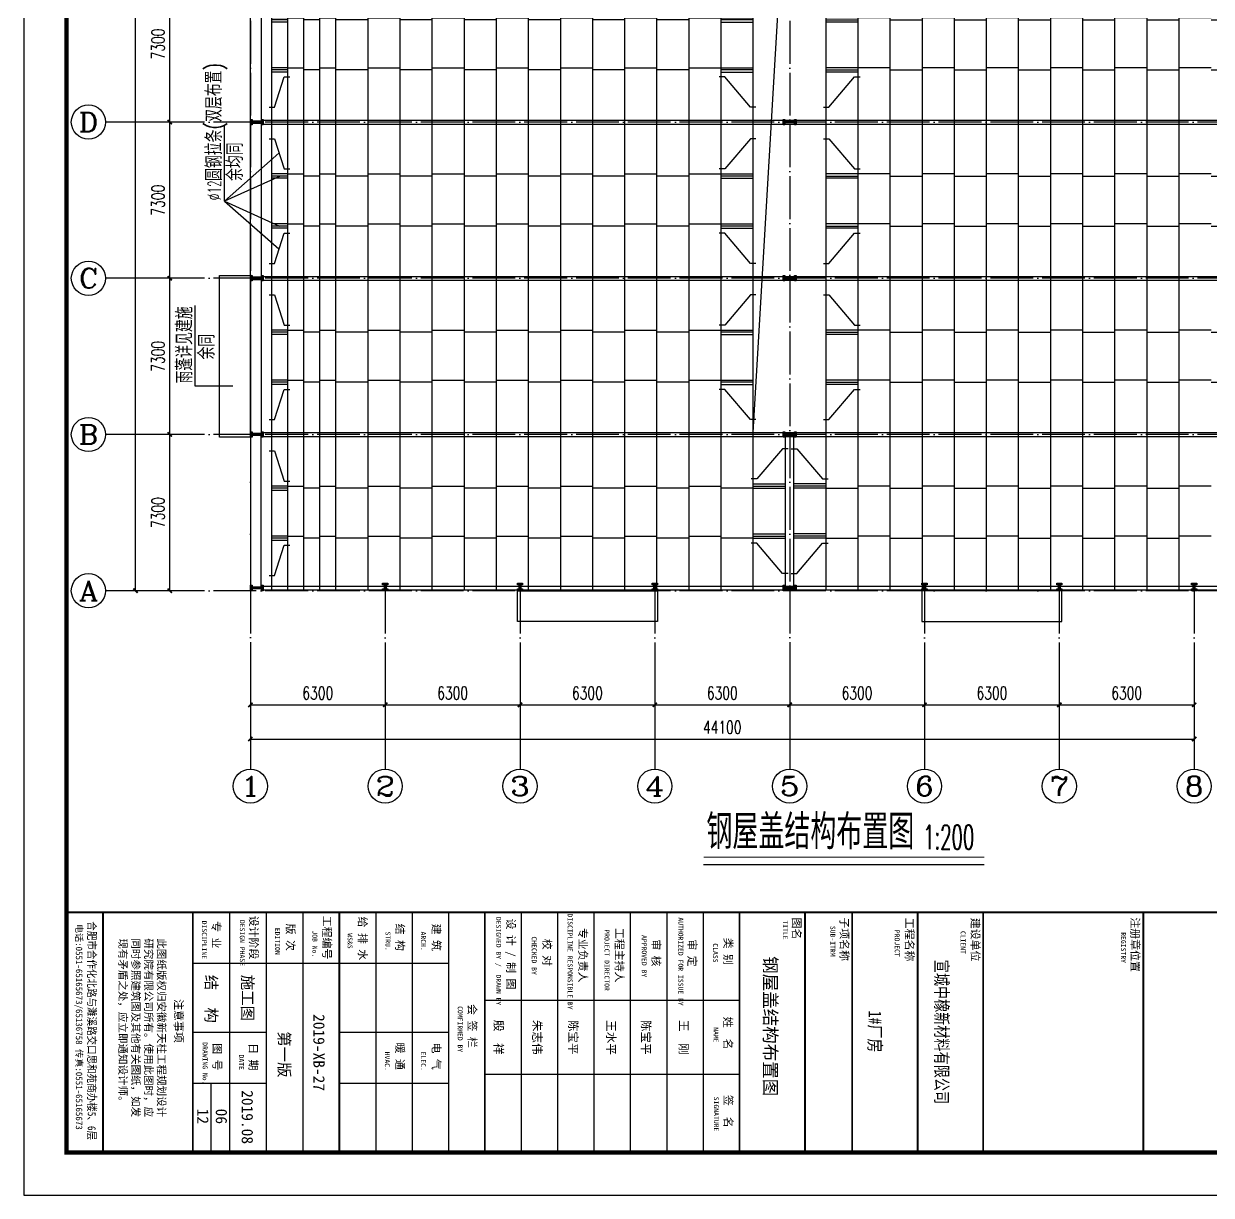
# Model space of a CAD drawing. Extents: x 37237700 to 37865026, y 138877 to 347670.
# Drawn here: x 37506960 to 37562451, y 228870 to 283622 of the extents above; entities that cross this region are included whole.
import ezdxf
from ezdxf.enums import TextEntityAlignment as Align

# ---------------------------------------------------------------- set-up
doc = ezdxf.new("R2010")
doc.units = 0
doc.header["$LTSCALE"] = 1000
doc.header["$MEASUREMENT"] = 0
doc.linetypes.add('ACAD_ISO04W100', pattern=[30.5, 24, -3, 0.5, -3])
doc.linetypes.add('DOTE', pattern=[2.42, 2, -0.2, 0.02, -0.2])
doc.layers.get('0').update_dxf_attribs({"linetype": 'CONTINUOUS'})
doc.layers.get('DEFPOINTS').update_dxf_attribs({"linetype": 'CONTINUOUS'})
for name, color, linetype in [('46', 7, 'CONTINUOUS'), ('AXIS', 3, 'CONTINUOUS'), ('AXIS_TEXT', 7, 'CONTINUOUS'), ('DIM_TEXT', 3, 'CONTINUOUS'), ('DOTE', 1, 'ACAD_ISO04W100'), ('PUB_TAB', 7, 'CONTINUOUS'), ('PUB_TEXT', 7, 'CONTINUOUS'), ('PUB_TITLE', 4, 'CONTINUOUS'), ('拉条', 4, 'CONTINUOUS'), ('标注、文字', 3, 'CONTINUOUS'), ('沿沟', 3, 'CONTINUOUS'), ('钢梁', 2, 'CONTINUOUS')]:
    doc.layers.add(name, color=color, linetype=linetype)
doc.styles.add('-黑体', font='simhei.ttf')
doc.styles.add('_HZTXT', font='txt.shx', dxfattribs={"width": 0.8, "bigfont": 'hztxt.shx'})
doc.styles.add('_SIMPLEX', font='SIMPLEX', dxfattribs={"width": 0.8})
doc.styles.add('_TCH_AXIS', font='COMPLEX', dxfattribs={"bigfont": 'GBCBIG'})
doc.styles.add('_TCH_DIM_T3', font='SIMPLEX', dxfattribs={"width": 0.705882, "bigfont": 'GBCBIG'})
doc.styles.add('_TXT', font='SIMPLEX.shx', dxfattribs={"width": 0.6})
doc.styles.add('STYLE-黑体', font='simhei.ttf')
doc.styles.add('TQ', font='')
doc.styles.get('TQ').set_extended_font_data('SimSun')
doc.dimstyles.new('_TCH_ARCH&&200', dxfattribs={"dimtxt": 595, "dimasz": 200, "dimexe": 500, "dimexo": 600, "dimgap": 252.5, "dimtad": 1, "dimdec": 0, "dimzin": 0, "dimdsep": 46, "dimtxsty": '_TCH_DIM_T3', "dimblk": 'ARCHTICK', "dimcen": 0.09, "dimclrt": 7, "dimazin": 2, "dimtfac": 1, "dimtdec": 0, "dimtix": 1, "dimtmove": 2, "dimatfit": 3, "dimfxl": 1, "dimtolj": 1, "dimtzin": 0, "dimarcsym": 0})

# ---------------------------------------------------------------- blocks, each defined once
blk = doc.blocks.new('ly')
at = {"layer": 'PUB_TEXT', "insert": (-5884, 1715), "char_height": 212, "width": 5144.75, "attachment_point": 1, "style": 'TQ'}
blk.add_mtext('\\pt576;此图纸版权归安徽新天柱工程规划设计研究院有限公司所有。使用此图时，应同时参照建筑图及其他有关图纸，如发现有矛盾之处，应立即通知设计师。', dxfattribs=at)
blk = doc.blocks.new('tk0')
at = {"layer": 'PUB_TEXT'}
for p, q in [((32861287, -1281267), (32861287, -1280292)), ((32861292, -1281268), (32859731, -1281268))]:
    blk.add_line(p, q, dxfattribs=at)
at = {"layer": 'PUB_TITLE'}
for p, q in [((32854181, -1261723), (32854181, -1249823)), ((32857632, -1261723), (32857632, -1249823)), ((32850067, -1251523), (32861287, -1251523)), ((32850067, -1253223), (32861287, -1253223)), ((32850067, -1254923), (32861287, -1254923)), ((32850067, -1256623), (32861287, -1256623)), ((32850067, -1258323), (32861287, -1258323)), ((32850067, -1260023), (32861287, -1260023)), ((32850067, -1261723), (32861287, -1261723)), ((32850067, -1263423), (32861287, -1263423)), ((32852446, -1268523), (32852446, -1263423)), ((32855676, -1268523), (32855676, -1263423)), ((32858056, -1268523), (32858056, -1263423)), ((32850067, -1265123), (32861287, -1265123)), ((32850067, -1266823), (32861287, -1266823)), ((32852447, -1275368), (32852447, -1268523)), ((32850067, -1270223), (32861287, -1270223)), ((32850067, -1271946), (32861287, -1271946)), ((32855676, -1275368), (32855676, -1271946)), ((32858056, -1275368), (32858056, -1271946)), ((32850067, -1273646), (32861321, -1273646)), ((32861287, -1274507), (32858056, -1274507))]:
    blk.add_line(p, q, dxfattribs=at)
at = {"layer": 'PUB_TITLE', "lineweight": 40}
for p, q in [((32850067, -1268523), (32861287, -1268523)), ((32850067, -1279567), (32861287, -1279567))]:
    blk.add_line(p, q, dxfattribs=at)
at = {"layer": 'PUB_TITLE', "lineweight": 40, "const_width": 85}
for points in [[(32850067, -1201267), (32850067, -1281267)], [(32850067, -1230953), (32861287, -1230953)], [(32850067, -1238433), (32861287, -1238433)], [(32850067, -1241493), (32861287, -1241493)], [(32850067, -1244553), (32861287, -1244553)], [(32850067, -1246763), (32861287, -1246763)], [(32850067, -1249823), (32861287, -1249823)], [(32850067, -1261723), (32861287, -1261723)], [(32850067, -1275368), (32861232, -1275368)]]:
    blk.add_lwpolyline(points, dxfattribs=at)
at = {"layer": 'PUB_TITLE', "const_width": 85}
blk.add_lwpolyline([(32850067, -1268523), (32861287, -1268523)], dxfattribs=at)
at = {"layer": 'PUB_TEXT', "xscale": 1.700000002980232, "yscale": 1.700000002980232, "zscale": 1.700000002980232}
blk.add_blockref('ly', (32861287, -1279567), dxfattribs=at)
at = {"layer": '46', "linetype": 'Continuous', "style": '-黑体'}
for s, height, p in [('2019-XB-27 ', 528.65, (32854824, -1269734)), ('第一版', 528.7, (32855625, -1271359)), ('施工图', 528.7, (32852988, -1273068)), ('2019.08', 528.7, (32858381, -1273080)), ('结', 529, (32852988, -1274773)), ('构', 529, (32854517, -1274773))]:
    blk.add_text(s, height=height, dxfattribs=at).set_placement(p)
at = {"layer": 'PUB_TEXT', "style": 'TQ'}
for s, height, p in [('王  刚', 396, (32855098, -1252630)), ('陈宝平', 396, (32855098, -1254390)), ('王水平', 396, (32855110, -1256019)), ('陈宝平', 396, (32855098, -1257790)), ('朱志伟', 396, (32855098, -1259475)), ('殷  祥', 396, (32855098, -1261275)), (' 工程编号', 374, (32849973, -1269288)), ('      JOB No.', 229.5, (32849836, -1269778)), ('  版 次', 374, (32850089, -1270993)), ('     EDITION', 229.5, (32849896, -1271521)), (' 设计阶段', 374, (32849973, -1272709)), ('日 期', 374, (32856186, -1272730)), ('     DESIGN PHASE', 229.5, (32849526, -1273170)), ('         DATE', 229.5, (32855101, -1273208)), ('  专 业', 374, (32849973, -1274462)), ('图 号', 374, (32856186, -1274413)), ('     DISCIPLINE', 229.5, (32849562, -1274943)), ('     DRAWING No.', 229.5, (32855241, -1274909)), ('注意事项', 374, (32854126, -1276215)), ('电话:0551-65165673/65136758 传真:0551-65165673', 306, (32850607, -1280833))]:
    blk.add_text(s, height=height, dxfattribs=at).set_placement(p)
at = {"layer": 'PUB_TEXT', "style": 'TQ', "width": 0.85}
blk.add_text('合肥市合作化北路与濉溪路交口思和苑商办楼5、6层 ', height=374, dxfattribs=at).set_placement((32850490, -1280276))
at = {"layer": 'PUB_TEXT', "attachment_point": 1, "style": 'TQ'}
for s, insert, char_height, width in [('注册章位置', (32850304, -1231147), 374, 3060), ('REGISTRY', (32851001, -1231763), 229.5, 4799.1), ('建设单位', (32850326, -1238613), 374, 2223.6), ('CLIENT', (32850938, -1239259), 229.5, 4799.1), ('工程名称', (32850323, -1241690), 374, 2223.6), ('PROJECT', (32850887, -1242340), 229.5, 4799.1), ('子项名称', (32850306, -1244736), 374, 2223.6), ('SUB-ITRM', (32850702, -1245348), 229.5, 4799.1), ('图名', (32850313, -1246965), 374, 2223.6), ('TITLE', (32850446, -1247564), 229.5, 4799.1), ('类 别', (32851257, -1250163), 374, 2223.6), ('姓  名', (32854946, -1250177), 374, 2324.97), ('签  名', (32858602, -1250163), 374, 2948.14), ('CLASS', (32851517, -1250828), 229.5, 4799.1), ('NAME', (32855436, -1250803), 229.5, 4799.1), ('SIGNATURE', (32858688, -1250788), 229.5, 4799.1), ('审 定', (32851331, -1251848), 374, 1610.68), ('AUTHORIZED FOR ISSUE BY', (32850303, -1252450), 229.5, 4799.1), ('审 核', (32851328, -1253533), 374, 2855.71), ('APPROVED BY', (32851129, -1254157), 229.5, 4799.1), ('工程主持人', (32850799, -1255246), 374, 3479.12), ('PROJECT DIRECTOR', (32850866, -1255899), 229.5, 4799.1), ('专业负责人', (32850797, -1256953), 374, 3323.07), ('DISCIPLINE RESPONSIBLE BY', (32850125, -1257623), 229.5, 4799.1), ('校 对', (32851305, -1258626), 374, 4012.28), ('CHECKED BY', (32851196, -1259301), 229.5, 4799.1), ('设 计 / 制 图', (32850359, -1260315), 374, 5153.93), ('DESIGNED BY /  DRAWN BY', (32850281, -1260962), 229.5, 4799.1), ('会 签 栏', (32854360, -1262126), 374, 4447.2), ('COMFIRMED BY', (32854453, -1262757), 229.5, 4799.1), ('建 筑', (32850598, -1263802), 374, 4012), ('电 气', (32856153, -1263802), 374, 4012), ('   ARCH.', (32850429, -1264477), 229.5, 4799.1), ('   ELEC.', (32856044, -1264477), 229.5, 4799.1), ('结 构', (32850598, -1265502), 374, 4012), ('暖 通', (32856153, -1265502), 374, 4012), ('   STRU.', (32850429, -1266133), 229.5, 4799.1), ('   HVAC.', (32856044, -1266163), 229.5, 4799.1), ('给 排 水', (32850268, -1267245), 374, 4447.2), ('   WS&S', (32850510, -1267906), 229.5, 4882.4)]:
    blk.add_mtext(s, dxfattribs=dict(at, insert=insert, char_height=char_height, width=width))
blk = doc.blocks.new('*U115')
at = {"layer": '沿沟'}
for points in [[(-24700, 3596), (-24700, -3596), (-25200, -3596), (-25200, 3596)], [(24700, 3596), (24700, -3596), (25200, -3596), (25200, 3596)]]:
    blk.add_lwpolyline(points, close=True, dxfattribs=at)
blk = doc.blocks.new('*U116')
at = {"color": 0, "linetype": 'ByBlock', "lineweight": -2}
for p in [(0, 14600), (0, 7300), (0, 0)]:
    blk.add_blockref('*U115', p, dxfattribs=at)
blk = doc.blocks.new('*U117')
for p, q in [((-23450, 1269), (-24200, 1269)), ((-23450, 1168), (-24200, 1168)), ((-23450, 1268), (-22700, 1268)), ((-21950, 1168), (-22700, 1168)), ((-21950, 1268), (-21200, 1268)), ((-19700, 1168), (-21200, 1168)), ((-19700, 1268), (-18200, 1268)), ((-16700, 1168), (-18200, 1168)), ((-16700, 1268), (-15200, 1268)), ((-13700, 1168), (-15200, 1168)), ((-13700, 1268), (-12200, 1268)), ((-10700, 1168), (-12200, 1168)), ((-10700, 1268), (-9200, 1268)), ((-7700, 1168), (-9200, 1168)), ((-7700, 1268), (-6200, 1268)), ((-4700, 1168), (-6200, 1168)), ((-4700, 1268), (-3200, 1268)), ((-3200, 1269), (-1700, 1269)), ((-1700, 1168), (-3200, 1168)), ((3200, 1269), (1700, 1269)), ((1700, 1168), (3200, 1168)), ((4700, 1268), (3200, 1268)), ((4700, 1168), (6200, 1168)), ((7700, 1268), (6200, 1268)), ((7700, 1168), (9200, 1168)), ((10700, 1268), (9200, 1268)), ((10700, 1168), (12200, 1168)), ((13700, 1268), (12200, 1268)), ((13700, 1168), (15200, 1168)), ((16700, 1268), (15200, 1268)), ((16700, 1168), (18200, 1168)), ((19700, 1268), (18200, 1268)), ((19700, 1168), (21200, 1168)), ((21950, 1268), (21200, 1268)), ((21950, 1168), (22700, 1168)), ((23450, 1268), (22700, 1268)), ((23450, 1269), (24200, 1269)), ((23450, 1168), (24200, 1168)), ((-23450, 1062), (-24200, 1062)), ((-3200, 1062), (-1700, 1062)), ((3200, 1062), (1700, 1062)), ((23450, 1062), (24200, 1062)), ((-23450, -1067), (-24200, -1067)), ((-23450, -1068), (-22700, -1068)), ((-21950, -1068), (-21200, -1068)), ((-19700, -1068), (-18200, -1068)), ((-16700, -1068), (-15200, -1068)), ((-13700, -1068), (-12200, -1068)), ((-10700, -1068), (-9200, -1068)), ((-7700, -1068), (-6200, -1068)), ((-4700, -1068), (-3200, -1068)), ((-3200, -1067), (-1700, -1067)), ((3200, -1067), (1700, -1067)), ((4700, -1068), (3200, -1068)), ((7700, -1068), (6200, -1068)), ((10700, -1068), (9200, -1068)), ((13700, -1068), (12200, -1068)), ((16700, -1068), (15200, -1068)), ((19700, -1068), (18200, -1068)), ((21950, -1068), (21200, -1068)), ((23450, -1068), (22700, -1068)), ((23450, -1067), (24200, -1067)), ((-23450, -1168), (-24200, -1168)), ((-23450, -1273), (-24200, -1273)), ((-21950, -1168), (-22700, -1168)), ((-19700, -1168), (-21200, -1168)), ((-16700, -1168), (-18200, -1168)), ((-13700, -1168), (-15200, -1168)), ((-10700, -1168), (-12200, -1168)), ((-7700, -1168), (-9200, -1168)), ((-4700, -1168), (-6200, -1168)), ((-1700, -1168), (-3200, -1168)), ((-3200, -1273), (-1700, -1273)), ((1700, -1168), (3200, -1168)), ((3200, -1273), (1700, -1273)), ((4700, -1168), (6200, -1168)), ((7700, -1168), (9200, -1168)), ((10700, -1168), (12200, -1168)), ((13700, -1168), (15200, -1168)), ((16700, -1168), (18200, -1168)), ((19700, -1168), (21200, -1168)), ((21950, -1168), (22700, -1168)), ((23450, -1168), (24200, -1168)), ((23450, -1273), (24200, -1273))]:
    blk.add_line(p, q)
at = {"layer": '拉条'}
for p, q in [((-24324, 2913), (-24067, 2913)), ((-24067, 2913), (-23620, 1500)), ((-1833, 2913), (-3030, 1500)), ((-1576, 2913), (-1833, 2913)), ((1576, 2913), (1833, 2913)), ((1833, 2913), (3030, 1500)), ((24067, 2913), (23620, 1500)), ((24324, 2913), (24067, 2913)), ((-23620, 1500), (-23355, 1500)), ((-3030, 1500), (-3295, 1500)), ((3030, 1500), (3295, 1500)), ((23620, 1500), (23355, 1500)), ((-24067, -2913), (-23620, -1500)), ((-23620, -1500), (-23355, -1500)), ((-3030, -1500), (-3295, -1500)), ((-1833, -2913), (-3030, -1500)), ((1833, -2913), (3030, -1500)), ((3030, -1500), (3295, -1500)), ((23620, -1500), (23355, -1500)), ((24067, -2913), (23620, -1500)), ((-24324, -2913), (-24067, -2913)), ((-1576, -2913), (-1833, -2913)), ((1576, -2913), (1833, -2913)), ((24324, -2913), (24067, -2913))]:
    blk.add_line(p, q, dxfattribs=at)
blk = doc.blocks.new('*U118')
at = {"color": 0, "linetype": 'ByBlock', "lineweight": -2}
for p in [(0, 14600), (0, 7300), (0, 0)]:
    blk.add_blockref('*U117', p, dxfattribs=at)
blk = doc.blocks.new('_ArchTick')
at = {"color": 0, "linetype": 'ByBlock', "const_width": 0.4}
blk.add_lwpolyline([(-0.5, -0.5), (0.5, 0.5)], dxfattribs=at)
blk = doc.blocks.new('*D2067')
at = {"layer": 'AXIS', "color": 0, "lineweight": -2}
for p, q in [((37514117, 264426), (37513283, 264426)), ((37513783, 257126), (37513783, 264426)), ((37514117, 257126), (37513283, 257126))]:
    blk.add_line(p, q, dxfattribs=at)
at = {"layer": 'DEFPOINTS', "color": 0}
for p in [(37513783, 264426), (37514717, 264426), (37514717, 257126)]:
    blk.add_point(p, dxfattribs=at)
at = {"layer": 'AXIS', "color": 0, "lineweight": -2, "xscale": 200, "yscale": 200, "zscale": 200}
for p, rotation in [((37513783, 264426), 90), ((37513783, 257126), 270)]:
    blk.add_blockref('_ArchTick', p, dxfattribs=dict(at, rotation=rotation))
at = {"layer": 'AXIS', "color": 7, "insert": (37513233, 260776), "char_height": 595, "attachment_point": 5, "rotation": 90, "style": '_TCH_DIM_T3'}
blk.add_mtext('\\A1;7300', dxfattribs=at)
blk = doc.blocks.new('*D2068')
at = {"layer": 'AXIS', "color": 0, "lineweight": -2}
for p, q in [((37514117, 271726), (37513283, 271726)), ((37513783, 264426), (37513783, 271726)), ((37514117, 264426), (37513283, 264426))]:
    blk.add_line(p, q, dxfattribs=at)
at = {"layer": 'DEFPOINTS', "color": 0}
for p in [(37513783, 271726), (37514717, 271726), (37514717, 264426)]:
    blk.add_point(p, dxfattribs=at)
at = {"layer": 'AXIS', "color": 0, "lineweight": -2, "xscale": 200, "yscale": 200, "zscale": 200}
for p, rotation in [((37513783, 271726), 90), ((37513783, 264426), 270)]:
    blk.add_blockref('_ArchTick', p, dxfattribs=dict(at, rotation=rotation))
at = {"layer": 'AXIS', "color": 7, "insert": (37513233, 268076), "char_height": 595, "attachment_point": 5, "rotation": 90, "style": '_TCH_DIM_T3'}
blk.add_mtext('\\A1;7300', dxfattribs=at)
blk = doc.blocks.new('*D2069')
at = {"layer": 'AXIS', "color": 0, "lineweight": -2}
for p, q in [((37514117, 279026), (37513283, 279026)), ((37513783, 271726), (37513783, 279026)), ((37514117, 271726), (37513283, 271726))]:
    blk.add_line(p, q, dxfattribs=at)
at = {"layer": 'DEFPOINTS', "color": 0}
for p in [(37513783, 279026), (37514717, 279026), (37514717, 271726)]:
    blk.add_point(p, dxfattribs=at)
at = {"layer": 'AXIS', "color": 0, "lineweight": -2, "xscale": 200, "yscale": 200, "zscale": 200}
for p, rotation in [((37513783, 279026), 90), ((37513783, 271726), 270)]:
    blk.add_blockref('_ArchTick', p, dxfattribs=dict(at, rotation=rotation))
at = {"layer": 'AXIS', "color": 7, "insert": (37513233, 275376), "char_height": 595, "attachment_point": 5, "rotation": 90, "style": '_TCH_DIM_T3'}
blk.add_mtext('\\A1;7300', dxfattribs=at)
blk = doc.blocks.new('*D2070')
at = {"layer": 'AXIS', "color": 0, "lineweight": -2}
for p, q in [((37514117, 286326), (37513283, 286326)), ((37513783, 279026), (37513783, 286326)), ((37514117, 279026), (37513283, 279026))]:
    blk.add_line(p, q, dxfattribs=at)
at = {"layer": 'DEFPOINTS', "color": 0}
for p in [(37513783, 286326), (37514717, 286326), (37514717, 279026)]:
    blk.add_point(p, dxfattribs=at)
at = {"layer": 'AXIS', "color": 0, "lineweight": -2, "xscale": 200, "yscale": 200, "zscale": 200}
for p, rotation in [((37513783, 286326), 90), ((37513783, 279026), 270)]:
    blk.add_blockref('_ArchTick', p, dxfattribs=dict(at, rotation=rotation))
at = {"layer": 'AXIS', "color": 7, "insert": (37513233, 282676), "char_height": 595, "attachment_point": 5, "rotation": 90, "style": '_TCH_DIM_T3'}
blk.add_mtext('\\A1;7300', dxfattribs=at)
blk = doc.blocks.new('*D2077')
at = {"layer": 'AXIS', "color": 0, "lineweight": -2}
for p, q in [((37514117, 330126), (37511683, 330126)), ((37512183, 257126), (37512183, 330126)), ((37514117, 257126), (37511683, 257126))]:
    blk.add_line(p, q, dxfattribs=at)
at = {"layer": 'DEFPOINTS', "color": 0}
for p in [(37512183, 330126), (37514717, 330126), (37514717, 257126)]:
    blk.add_point(p, dxfattribs=at)
at = {"layer": 'AXIS', "color": 0, "lineweight": -2, "xscale": 200, "yscale": 200, "zscale": 200}
for p, rotation in [((37512183, 330126), 90), ((37512183, 257126), 270)]:
    blk.add_blockref('_ArchTick', p, dxfattribs=dict(at, rotation=rotation))
at = {"layer": 'AXIS', "color": 7, "insert": (37511633, 293626), "char_height": 595, "attachment_point": 5, "rotation": 90, "style": '_TCH_DIM_T3'}
blk.add_mtext('\\A1;73000', dxfattribs=at)
blk = doc.blocks.new('*D2078')
at = {"layer": 'AXIS', "color": 0, "lineweight": -2}
for p, q in [((37517551, 253883), (37517551, 251291)), ((37523851, 253883), (37523851, 251291)), ((37517551, 251791), (37523851, 251791))]:
    blk.add_line(p, q, dxfattribs=at)
at = {"layer": 'DEFPOINTS', "color": 0}
for p in [(37517551, 254483), (37523851, 254483), (37523851, 251791)]:
    blk.add_point(p, dxfattribs=at)
at = {"layer": 'AXIS', "color": 0, "lineweight": -2, "xscale": 200, "yscale": 200, "zscale": 200, "rotation": 180}
blk.add_blockref('_ArchTick', (37517551, 251791), dxfattribs=at)
at = {"layer": 'AXIS', "color": 0, "lineweight": -2, "xscale": 200, "yscale": 200, "zscale": 200}
blk.add_blockref('_ArchTick', (37523851, 251791), dxfattribs=at)
at = {"layer": 'AXIS', "color": 7, "insert": (37520701, 252341), "char_height": 595, "attachment_point": 5, "style": '_TCH_DIM_T3'}
blk.add_mtext('\\A1;6300', dxfattribs=at)
blk = doc.blocks.new('*D2079')
at = {"layer": 'AXIS', "color": 0, "lineweight": -2}
for p, q in [((37523851, 253883), (37523851, 251291)), ((37530151, 253883), (37530151, 251291)), ((37523851, 251791), (37530151, 251791))]:
    blk.add_line(p, q, dxfattribs=at)
at = {"layer": 'DEFPOINTS', "color": 0}
for p in [(37523851, 254483), (37530151, 254483), (37530151, 251791)]:
    blk.add_point(p, dxfattribs=at)
at = {"layer": 'AXIS', "color": 0, "lineweight": -2, "xscale": 200, "yscale": 200, "zscale": 200, "rotation": 180}
blk.add_blockref('_ArchTick', (37523851, 251791), dxfattribs=at)
at = {"layer": 'AXIS', "color": 0, "lineweight": -2, "xscale": 200, "yscale": 200, "zscale": 200}
blk.add_blockref('_ArchTick', (37530151, 251791), dxfattribs=at)
at = {"layer": 'AXIS', "color": 7, "insert": (37527001, 252341), "char_height": 595, "attachment_point": 5, "style": '_TCH_DIM_T3'}
blk.add_mtext('\\A1;6300', dxfattribs=at)
blk = doc.blocks.new('*D2080')
at = {"layer": 'AXIS', "color": 0, "lineweight": -2}
for p, q in [((37530151, 253883), (37530151, 251291)), ((37536451, 253883), (37536451, 251291)), ((37530151, 251791), (37536451, 251791))]:
    blk.add_line(p, q, dxfattribs=at)
at = {"layer": 'DEFPOINTS', "color": 0}
for p in [(37530151, 254483), (37536451, 254483), (37536451, 251791)]:
    blk.add_point(p, dxfattribs=at)
at = {"layer": 'AXIS', "color": 0, "lineweight": -2, "xscale": 200, "yscale": 200, "zscale": 200, "rotation": 180}
blk.add_blockref('_ArchTick', (37530151, 251791), dxfattribs=at)
at = {"layer": 'AXIS', "color": 0, "lineweight": -2, "xscale": 200, "yscale": 200, "zscale": 200}
blk.add_blockref('_ArchTick', (37536451, 251791), dxfattribs=at)
at = {"layer": 'AXIS', "color": 7, "insert": (37533301, 252341), "char_height": 595, "attachment_point": 5, "style": '_TCH_DIM_T3'}
blk.add_mtext('\\A1;6300', dxfattribs=at)
blk = doc.blocks.new('*D2081')
at = {"layer": 'AXIS', "color": 0, "lineweight": -2}
for p, q in [((37536451, 253883), (37536451, 251291)), ((37542751, 253883), (37542751, 251291)), ((37536451, 251791), (37542751, 251791))]:
    blk.add_line(p, q, dxfattribs=at)
at = {"layer": 'DEFPOINTS', "color": 0}
for p in [(37536451, 254483), (37542751, 254483), (37542751, 251791)]:
    blk.add_point(p, dxfattribs=at)
at = {"layer": 'AXIS', "color": 0, "lineweight": -2, "xscale": 200, "yscale": 200, "zscale": 200, "rotation": 180}
blk.add_blockref('_ArchTick', (37536451, 251791), dxfattribs=at)
at = {"layer": 'AXIS', "color": 0, "lineweight": -2, "xscale": 200, "yscale": 200, "zscale": 200}
blk.add_blockref('_ArchTick', (37542751, 251791), dxfattribs=at)
at = {"layer": 'AXIS', "color": 7, "insert": (37539601, 252341), "char_height": 595, "attachment_point": 5, "style": '_TCH_DIM_T3'}
blk.add_mtext('\\A1;6300', dxfattribs=at)
blk = doc.blocks.new('*D2082')
at = {"layer": 'AXIS', "color": 0, "lineweight": -2}
for p, q in [((37542751, 253883), (37542751, 251291)), ((37549051, 253883), (37549051, 251291)), ((37542751, 251791), (37549051, 251791))]:
    blk.add_line(p, q, dxfattribs=at)
at = {"layer": 'DEFPOINTS', "color": 0}
for p in [(37542751, 254483), (37549051, 254483), (37549051, 251791)]:
    blk.add_point(p, dxfattribs=at)
at = {"layer": 'AXIS', "color": 0, "lineweight": -2, "xscale": 200, "yscale": 200, "zscale": 200, "rotation": 180}
blk.add_blockref('_ArchTick', (37542751, 251791), dxfattribs=at)
at = {"layer": 'AXIS', "color": 0, "lineweight": -2, "xscale": 200, "yscale": 200, "zscale": 200}
blk.add_blockref('_ArchTick', (37549051, 251791), dxfattribs=at)
at = {"layer": 'AXIS', "color": 7, "insert": (37545901, 252341), "char_height": 595, "attachment_point": 5, "style": '_TCH_DIM_T3'}
blk.add_mtext('\\A1;6300', dxfattribs=at)
blk = doc.blocks.new('*D2083')
at = {"layer": 'AXIS', "color": 0, "lineweight": -2}
for p, q in [((37549051, 253883), (37549051, 251291)), ((37555351, 253883), (37555351, 251291)), ((37549051, 251791), (37555351, 251791))]:
    blk.add_line(p, q, dxfattribs=at)
at = {"layer": 'DEFPOINTS', "color": 0}
for p in [(37549051, 254483), (37555351, 254483), (37555351, 251791)]:
    blk.add_point(p, dxfattribs=at)
at = {"layer": 'AXIS', "color": 0, "lineweight": -2, "xscale": 200, "yscale": 200, "zscale": 200, "rotation": 180}
blk.add_blockref('_ArchTick', (37549051, 251791), dxfattribs=at)
at = {"layer": 'AXIS', "color": 0, "lineweight": -2, "xscale": 200, "yscale": 200, "zscale": 200}
blk.add_blockref('_ArchTick', (37555351, 251791), dxfattribs=at)
at = {"layer": 'AXIS', "color": 7, "insert": (37552201, 252341), "char_height": 595, "attachment_point": 5, "style": '_TCH_DIM_T3'}
blk.add_mtext('\\A1;6300', dxfattribs=at)
blk = doc.blocks.new('*D2084')
at = {"layer": 'AXIS', "color": 0, "lineweight": -2}
for p, q in [((37555351, 253883), (37555351, 251291)), ((37561651, 253883), (37561651, 251291)), ((37555351, 251791), (37561651, 251791))]:
    blk.add_line(p, q, dxfattribs=at)
at = {"layer": 'DEFPOINTS', "color": 0}
for p in [(37555351, 254483), (37561651, 254483), (37561651, 251791)]:
    blk.add_point(p, dxfattribs=at)
at = {"layer": 'AXIS', "color": 0, "lineweight": -2, "xscale": 200, "yscale": 200, "zscale": 200, "rotation": 180}
blk.add_blockref('_ArchTick', (37555351, 251791), dxfattribs=at)
at = {"layer": 'AXIS', "color": 0, "lineweight": -2, "xscale": 200, "yscale": 200, "zscale": 200}
blk.add_blockref('_ArchTick', (37561651, 251791), dxfattribs=at)
at = {"layer": 'AXIS', "color": 7, "insert": (37558501, 252341), "char_height": 595, "attachment_point": 5, "style": '_TCH_DIM_T3'}
blk.add_mtext('\\A1;6300', dxfattribs=at)
blk = doc.blocks.new('*D2085')
at = {"layer": 'AXIS', "color": 0, "lineweight": -2}
for p, q in [((37517551, 254283), (37517551, 249691)), ((37561651, 254283), (37561651, 249691)), ((37517551, 250191), (37561651, 250191))]:
    blk.add_line(p, q, dxfattribs=at)
at = {"layer": 'DEFPOINTS', "color": 0}
for p in [(37517551, 254883), (37561651, 254883), (37561651, 250191)]:
    blk.add_point(p, dxfattribs=at)
at = {"layer": 'AXIS', "color": 0, "lineweight": -2, "xscale": 200, "yscale": 200, "zscale": 200, "rotation": 180}
blk.add_blockref('_ArchTick', (37517551, 250191), dxfattribs=at)
at = {"layer": 'AXIS', "color": 0, "lineweight": -2, "xscale": 200, "yscale": 200, "zscale": 200}
blk.add_blockref('_ArchTick', (37561651, 250191), dxfattribs=at)
at = {"layer": 'AXIS', "color": 7, "insert": (37539601, 250741), "char_height": 595, "attachment_point": 5, "style": '_TCH_DIM_T3'}
blk.add_mtext('\\A1;44100', dxfattribs=at)

msp = doc.modelspace()

# ---------------------------------------------------------------- hatches: boundary and pattern name
for points in [[(37518070.8, 279150.5), (37518150.8, 279150.5), (37518150.8, 278900.5), (37518070.8, 278900.5), (37518070.8, 278985.5), (37517630.8, 278985.5), (37517630.8, 278900.5), (37517550.8, 278900.5), (37517550.8, 279150.5), (37517630.8, 279150.5), (37517630.8, 279065.5), (37518070.8, 279065.5)], [(37542970.8, 279150.5), (37543050.8, 279150.5), (37543050.8, 278900.5), (37542970.8, 278900.5), (37542970.8, 278985.5), (37542530.8, 278985.5), (37542530.8, 278900.5), (37542450.8, 278900.5), (37542450.8, 279150.5), (37542530.8, 279150.5), (37542530.8, 279065.5), (37542970.8, 279065.5)], [(37518070.8, 271850.5), (37518150.8, 271850.5), (37518150.8, 271600.5), (37518070.8, 271600.5), (37518070.8, 271685.5), (37517630.8, 271685.5), (37517630.8, 271600.5), (37517550.8, 271600.5), (37517550.8, 271850.5), (37517630.8, 271850.5), (37517630.8, 271765.5), (37518070.8, 271765.5)], [(37542970.8, 271850.5), (37543050.8, 271850.5), (37543050.8, 271600.5), (37542970.8, 271600.5), (37542970.8, 271685.5), (37542530.8, 271685.5), (37542530.8, 271600.5), (37542450.8, 271600.5), (37542450.8, 271850.5), (37542530.8, 271850.5), (37542530.8, 271765.5), (37542970.8, 271765.5)], [(37518070.8, 264550.5), (37518150.8, 264550.5), (37518150.8, 264300.5), (37518070.8, 264300.5), (37518070.8, 264385.5), (37517630.8, 264385.5), (37517630.8, 264300.5), (37517550.8, 264300.5), (37517550.8, 264550.5), (37517630.8, 264550.5), (37517630.8, 264465.5), (37518070.8, 264465.5)], [(37542970.8, 264550.5), (37543050.8, 264550.5), (37543050.8, 264300.5), (37542970.8, 264300.5), (37542970.8, 264385.5), (37542530.8, 264385.5), (37542530.8, 264300.5), (37542450.8, 264300.5), (37542450.8, 264550.5), (37542530.8, 264550.5), (37542530.8, 264465.5), (37542970.8, 264465.5)], [(37518070.8, 257375.5), (37518150.8, 257375.5), (37518150.8, 257125.5), (37518070.8, 257125.5), (37518070.8, 257210.5), (37517630.8, 257210.5), (37517630.8, 257125.5), (37517550.8, 257125.5), (37517550.8, 257375.5), (37517630.8, 257375.5), (37517630.8, 257290.5), (37518070.8, 257290.5)], [(37523730.8, 257395.5), (37523730.8, 257475.5), (37523970.8, 257475.5), (37523970.8, 257395.5), (37523890.8, 257395.5), (37523890.8, 257205.5), (37523970.8, 257205.5), (37523970.8, 257125.5), (37523730.8, 257125.5), (37523730.8, 257205.5), (37523810.8, 257205.5), (37523810.8, 257395.5)], [(37530030.8, 257395.5), (37530030.8, 257475.5), (37530270.8, 257475.5), (37530270.8, 257395.5), (37530190.8, 257395.5), (37530190.8, 257205.5), (37530270.8, 257205.5), (37530270.8, 257125.5), (37530030.8, 257125.5), (37530030.8, 257205.5), (37530110.8, 257205.5), (37530110.8, 257395.5)], [(37536330.8, 257395.5), (37536330.8, 257475.5), (37536570.8, 257475.5), (37536570.8, 257395.5), (37536490.8, 257395.5), (37536490.8, 257205.5), (37536570.8, 257205.5), (37536570.8, 257125.5), (37536330.8, 257125.5), (37536330.8, 257205.5), (37536410.8, 257205.5), (37536410.8, 257395.5)], [(37542970.8, 257375.5), (37543050.8, 257375.5), (37543050.8, 257125.5), (37542970.8, 257125.5), (37542970.8, 257210.5), (37542530.8, 257210.5), (37542530.8, 257125.5), (37542450.8, 257125.5), (37542450.8, 257375.5), (37542530.8, 257375.5), (37542530.8, 257290.5), (37542970.8, 257290.5)], [(37548930.8, 257395.5), (37548930.8, 257475.5), (37549170.8, 257475.5), (37549170.8, 257395.5), (37549090.8, 257395.5), (37549090.8, 257205.5), (37549170.8, 257205.5), (37549170.8, 257125.5), (37548930.8, 257125.5), (37548930.8, 257205.5), (37549010.8, 257205.5), (37549010.8, 257395.5)], [(37555230.8, 257395.5), (37555230.8, 257475.5), (37555470.8, 257475.5), (37555470.8, 257395.5), (37555390.8, 257395.5), (37555390.8, 257205.5), (37555470.8, 257205.5), (37555470.8, 257125.5), (37555230.8, 257125.5), (37555230.8, 257205.5), (37555310.8, 257205.5), (37555310.8, 257395.5)], [(37561530.8, 257395.5), (37561530.8, 257475.5), (37561770.8, 257475.5), (37561770.8, 257395.5), (37561690.8, 257395.5), (37561690.8, 257205.5), (37561770.8, 257205.5), (37561770.8, 257125.5), (37561530.8, 257125.5), (37561530.8, 257205.5), (37561610.8, 257205.5), (37561610.8, 257395.5)]]:
    msp.add_hatch(color=256).paths.add_polyline_path(points)

# ---------------------------------------------------------------- linework, layer by layer
for p, q in [((37518550.8, 257160.5), (37518550.8, 330090.5)), ((37519300.8, 257160.5), (37519300.8, 330090.5)), ((37520050.8, 257160.5), (37520050.8, 330090.5)), ((37520800.8, 257160.5), (37520800.8, 330090.5)), ((37521550.8, 257160.5), (37521550.8, 330090.5)), ((37523050.8, 257160.5), (37523050.8, 330090.5)), ((37524550.8, 257160.5), (37524550.8, 330090.5)), ((37526050.8, 257160.5), (37526050.8, 330090.5)), ((37527550.8, 257160.5), (37527550.8, 330090.5)), ((37529050.8, 257160.5), (37529050.8, 330090.5)), ((37530550.8, 257160.5), (37530550.8, 330090.5)), ((37532050.8, 257160.5), (37532050.8, 330090.5)), ((37533550.8, 257160.5), (37533550.8, 330090.5)), ((37535050.8, 257160.5), (37535050.8, 330090.5)), ((37536550.8, 257160.5), (37536550.8, 330090.5)), ((37538050.8, 257160.5), (37538050.8, 330090.5)), ((37539550.8, 257160.5), (37539550.8, 330090.5)), ((37541050.8, 257160.5), (37541050.8, 330090.5)), ((37544450.8, 257160.5), (37544450.8, 330090.5)), ((37545950.8, 257160.5), (37545950.8, 330090.5)), ((37547450.8, 257160.5), (37547450.8, 330090.5)), ((37548950.8, 257160.5), (37548950.8, 330090.5)), ((37550450.8, 257160.5), (37550450.8, 330090.5)), ((37551950.8, 257160.5), (37551950.8, 330090.5)), ((37553450.8, 257160.5), (37553450.8, 330090.5)), ((37554950.8, 257160.5), (37554950.8, 330090.5)), ((37556450.8, 257160.5), (37556450.8, 330090.5)), ((37557950.8, 257160.5), (37557950.8, 330090.5)), ((37559450.8, 257160.5), (37559450.8, 330090.5)), ((37560950.8, 257160.5), (37560950.8, 330090.5)), ((37541050.8, 264515.5), (37544450.8, 322735.5)), ((37516334.2, 275328), (37516334.2, 278856.4)), ((37516334.2, 275328), (37518875.7, 277567.1)), ((37518943.2, 276503.2), (37516334.2, 275328)), ((37516334.2, 275328), (37518915.6, 274167.7)), ((37516334.2, 275328), (37518875.1, 273101.8)), ((37514973.4, 266684.7), (37514973.4, 270451.5)), ((37516735.4, 266684.7), (37514973.4, 266684.7)), ((37542550.8, 257160.5), (37542550.8, 264515.5)), ((37542950.8, 257160.5), (37542950.8, 264515.5)), ((37519300.8, 262016.2), (37518550.8, 262016.2)), ((37519300.8, 262015.2), (37520050.8, 262015.2)), ((37520800.8, 262015.2), (37521550.8, 262015.2)), ((37523050.8, 262015.2), (37524550.8, 262015.2)), ((37526050.8, 262015.2), (37527550.8, 262015.2)), ((37529050.8, 262015.2), (37530550.8, 262015.2)), ((37532050.8, 262015.2), (37533550.8, 262015.2)), ((37535050.8, 262015.2), (37536550.8, 262015.2)), ((37538050.8, 262015.2), (37539550.8, 262015.2)), ((37541050.8, 262116.2), (37542550.8, 262116.2)), ((37541050.8, 262015.2), (37542550.8, 262015.2)), ((37544450.8, 262116.2), (37542950.8, 262116.2)), ((37544450.8, 262015.2), (37542950.8, 262015.2)), ((37547450.8, 262015.2), (37545950.8, 262015.2)), ((37550450.8, 262015.2), (37548950.8, 262015.2)), ((37553450.8, 262015.2), (37551950.8, 262015.2)), ((37556450.8, 262015.2), (37554950.8, 262015.2)), ((37559450.8, 262015.2), (37557950.8, 262015.2)), ((37562450.8, 262015.2), (37560950.8, 262015.2)), ((37519300.8, 261915.2), (37518550.8, 261915.2)), ((37519300.8, 261809.5), (37518550.8, 261809.5)), ((37520800.8, 261915.2), (37520050.8, 261915.2)), ((37523050.8, 261915.2), (37521550.8, 261915.2)), ((37526050.8, 261915.2), (37524550.8, 261915.2)), ((37529050.8, 261915.2), (37527550.8, 261915.2)), ((37532050.8, 261915.2), (37530550.8, 261915.2)), ((37535050.8, 261915.2), (37533550.8, 261915.2)), ((37538050.8, 261915.2), (37536550.8, 261915.2)), ((37541050.8, 261915.2), (37539550.8, 261915.2)), ((37541050.8, 261909.5), (37542550.8, 261909.5)), ((37544450.8, 261909.5), (37542950.8, 261909.5)), ((37544450.8, 261915.2), (37545950.8, 261915.2)), ((37547450.8, 261915.2), (37548950.8, 261915.2)), ((37550450.8, 261915.2), (37551950.8, 261915.2)), ((37553450.8, 261915.2), (37554950.8, 261915.2)), ((37556450.8, 261915.2), (37557950.8, 261915.2)), ((37559450.8, 261915.2), (37560950.8, 261915.2)), ((37541050.8, 259780.8), (37542550.8, 259780.8)), ((37544450.8, 259780.8), (37542950.8, 259780.8)), ((37519300.8, 259680.8), (37518550.8, 259680.8)), ((37519300.8, 259579.8), (37518550.8, 259579.8)), ((37519300.8, 259474.1), (37518550.8, 259474.1)), ((37519300.8, 259679.8), (37520050.8, 259679.8)), ((37520800.8, 259579.8), (37520050.8, 259579.8)), ((37520800.8, 259679.8), (37521550.8, 259679.8)), ((37523050.8, 259579.8), (37521550.8, 259579.8)), ((37523050.8, 259679.8), (37524550.8, 259679.8)), ((37526050.8, 259579.8), (37524550.8, 259579.8)), ((37526050.8, 259679.8), (37527550.8, 259679.8)), ((37529050.8, 259579.8), (37527550.8, 259579.8)), ((37529050.8, 259679.8), (37530550.8, 259679.8)), ((37532050.8, 259579.8), (37530550.8, 259579.8)), ((37532050.8, 259679.8), (37533550.8, 259679.8)), ((37535050.8, 259579.8), (37533550.8, 259579.8)), ((37535050.8, 259679.8), (37536550.8, 259679.8)), ((37538050.8, 259579.8), (37536550.8, 259579.8)), ((37538050.8, 259679.8), (37539550.8, 259679.8)), ((37541050.8, 259579.8), (37539550.8, 259579.8)), ((37541050.8, 259679.8), (37542550.8, 259679.8)), ((37541050.8, 259574.1), (37542550.8, 259574.1)), ((37544450.8, 259679.8), (37542950.8, 259679.8)), ((37544450.8, 259574.1), (37542950.8, 259574.1)), ((37544450.8, 259579.8), (37545950.8, 259579.8)), ((37547450.8, 259679.8), (37545950.8, 259679.8)), ((37547450.8, 259579.8), (37548950.8, 259579.8)), ((37550450.8, 259679.8), (37548950.8, 259679.8)), ((37550450.8, 259579.8), (37551950.8, 259579.8)), ((37553450.8, 259679.8), (37551950.8, 259679.8)), ((37553450.8, 259579.8), (37554950.8, 259579.8)), ((37556450.8, 259679.8), (37554950.8, 259679.8)), ((37556450.8, 259579.8), (37557950.8, 259579.8)), ((37559450.8, 259679.8), (37557950.8, 259679.8)), ((37559450.8, 259579.8), (37560950.8, 259579.8)), ((37562450.8, 259679.8), (37560950.8, 259679.8))]:
    msp.add_line(p, q)
for points in [[(37518070.8, 279150.5), (37518150.8, 279150.5), (37518150.8, 278900.5), (37518070.8, 278900.5), (37518070.8, 278985.5), (37517630.8, 278985.5), (37517630.8, 278900.5), (37517550.8, 278900.5), (37517550.8, 279150.5), (37517630.8, 279150.5), (37517630.8, 279065.5), (37518070.8, 279065.5), (37518070.8, 279150.5)], [(37542970.8, 279150.5), (37543050.8, 279150.5), (37543050.8, 278900.5), (37542970.8, 278900.5), (37542970.8, 278985.5), (37542530.8, 278985.5), (37542530.8, 278900.5), (37542450.8, 278900.5), (37542450.8, 279150.5), (37542530.8, 279150.5), (37542530.8, 279065.5), (37542970.8, 279065.5), (37542970.8, 279150.5)], [(37518070.8, 271850.5), (37518150.8, 271850.5), (37518150.8, 271600.5), (37518070.8, 271600.5), (37518070.8, 271685.5), (37517630.8, 271685.5), (37517630.8, 271600.5), (37517550.8, 271600.5), (37517550.8, 271850.5), (37517630.8, 271850.5), (37517630.8, 271765.5), (37518070.8, 271765.5), (37518070.8, 271850.5)], [(37542970.8, 271850.5), (37543050.8, 271850.5), (37543050.8, 271600.5), (37542970.8, 271600.5), (37542970.8, 271685.5), (37542530.8, 271685.5), (37542530.8, 271600.5), (37542450.8, 271600.5), (37542450.8, 271850.5), (37542530.8, 271850.5), (37542530.8, 271765.5), (37542970.8, 271765.5), (37542970.8, 271850.5)], [(37518070.8, 264550.5), (37518150.8, 264550.5), (37518150.8, 264300.5), (37518070.8, 264300.5), (37518070.8, 264385.5), (37517630.8, 264385.5), (37517630.8, 264300.5), (37517550.8, 264300.5), (37517550.8, 264550.5), (37517630.8, 264550.5), (37517630.8, 264465.5), (37518070.8, 264465.5), (37518070.8, 264550.5)], [(37542970.8, 264550.5), (37543050.8, 264550.5), (37543050.8, 264300.5), (37542970.8, 264300.5), (37542970.8, 264385.5), (37542530.8, 264385.5), (37542530.8, 264300.5), (37542450.8, 264300.5), (37542450.8, 264550.5), (37542530.8, 264550.5), (37542530.8, 264465.5), (37542970.8, 264465.5), (37542970.8, 264550.5)], [(37518070.8, 257375.5), (37518150.8, 257375.5), (37518150.8, 257125.5), (37518070.8, 257125.5), (37518070.8, 257210.5), (37517630.8, 257210.5), (37517630.8, 257125.5), (37517550.8, 257125.5), (37517550.8, 257375.5), (37517630.8, 257375.5), (37517630.8, 257290.5), (37518070.8, 257290.5), (37518070.8, 257375.5)], [(37523730.8, 257395.5), (37523730.8, 257475.5), (37523970.8, 257475.5), (37523970.8, 257395.5), (37523890.8, 257395.5), (37523890.8, 257205.5), (37523970.8, 257205.5), (37523970.8, 257125.5), (37523730.8, 257125.5), (37523730.8, 257205.5), (37523810.8, 257205.5), (37523810.8, 257395.5), (37523730.8, 257395.5)], [(37530030.8, 257395.5), (37530030.8, 257475.5), (37530270.8, 257475.5), (37530270.8, 257395.5), (37530190.8, 257395.5), (37530190.8, 257205.5), (37530270.8, 257205.5), (37530270.8, 257125.5), (37530030.8, 257125.5), (37530030.8, 257205.5), (37530110.8, 257205.5), (37530110.8, 257395.5), (37530030.8, 257395.5)], [(37536330.8, 257395.5), (37536330.8, 257475.5), (37536570.8, 257475.5), (37536570.8, 257395.5), (37536490.8, 257395.5), (37536490.8, 257205.5), (37536570.8, 257205.5), (37536570.8, 257125.5), (37536330.8, 257125.5), (37536330.8, 257205.5), (37536410.8, 257205.5), (37536410.8, 257395.5), (37536330.8, 257395.5)], [(37542970.8, 257375.5), (37543050.8, 257375.5), (37543050.8, 257125.5), (37542970.8, 257125.5), (37542970.8, 257210.5), (37542530.8, 257210.5), (37542530.8, 257125.5), (37542450.8, 257125.5), (37542450.8, 257375.5), (37542530.8, 257375.5), (37542530.8, 257290.5), (37542970.8, 257290.5), (37542970.8, 257375.5)], [(37548930.8, 257395.5), (37548930.8, 257475.5), (37549170.8, 257475.5), (37549170.8, 257395.5), (37549090.8, 257395.5), (37549090.8, 257205.5), (37549170.8, 257205.5), (37549170.8, 257125.5), (37548930.8, 257125.5), (37548930.8, 257205.5), (37549010.8, 257205.5), (37549010.8, 257395.5), (37548930.8, 257395.5)], [(37555230.8, 257395.5), (37555230.8, 257475.5), (37555470.8, 257475.5), (37555470.8, 257395.5), (37555390.8, 257395.5), (37555390.8, 257205.5), (37555470.8, 257205.5), (37555470.8, 257125.5), (37555230.8, 257125.5), (37555230.8, 257205.5), (37555310.8, 257205.5), (37555310.8, 257395.5), (37555230.8, 257395.5)], [(37561530.8, 257395.5), (37561530.8, 257475.5), (37561770.8, 257475.5), (37561770.8, 257395.5), (37561690.8, 257395.5), (37561690.8, 257205.5), (37561770.8, 257205.5), (37561770.8, 257125.5), (37561530.8, 257125.5), (37561530.8, 257205.5), (37561610.8, 257205.5), (37561610.8, 257395.5), (37561530.8, 257395.5)]]:
    msp.add_lwpolyline(points)
for points in [[(37517550.8, 271850.5), (37517550.8, 264300.5), (37516110.8, 264300.5), (37516110.8, 271850.5)], [(37530030.8, 257125.5), (37536570.8, 257125.5), (37536570.8, 255685.5), (37530030.8, 255685.5)], [(37555470.8, 257125.5), (37548930.8, 257125.5), (37548930.8, 255685.5), (37555470.8, 255685.5)]]:
    msp.add_lwpolyline(points, close=True)
at = {"layer": 'AXIS'}
for p, q in [((37514716.7, 279025.5), (37510783.4, 279025.5)), ((37514716.7, 271725.5), (37510783.4, 271725.5)), ((37514716.7, 264425.5), (37510783.4, 264425.5)), ((37514716.7, 257125.5), (37510783.4, 257125.5)), ((37517550.8, 254483.5), (37517550.8, 248790.6)), ((37523850.8, 254483.5), (37523850.8, 248790.6)), ((37530150.8, 254483.5), (37530150.8, 248790.6)), ((37536450.8, 254483.5), (37536450.8, 248790.6)), ((37542750.8, 254483.5), (37542750.8, 248790.6)), ((37549050.8, 254483.5), (37549050.8, 248790.6)), ((37555350.8, 254483.5), (37555350.8, 248790.6)), ((37561650.8, 254483.5), (37561650.8, 248790.6))]:
    msp.add_line(p, q, dxfattribs=at)
for centre in [(37509983.4, 279025.5), (37509983.4, 271725.5), (37509983.4, 264425.5), (37509983.4, 257125.5), (37517550.8, 247990.6), (37523850.8, 247990.6), (37530150.8, 247990.6), (37536450.8, 247990.6), (37542750.8, 247990.6), (37549050.8, 247990.6), (37555350.8, 247990.6), (37561650.8, 247990.6)]:
    msp.add_circle(centre, 800, dxfattribs=at)
at = {"layer": 'DOTE', "linetype": 'DOTE'}
for p, q in [((37517550.8, 332151.5), (37517550.8, 254198.7)), ((37542750.8, 332151.5), (37542750.8, 254198.7)), ((37571067.9, 279025.5), (37514716.7, 279025.5)), ((37571067.9, 271725.5), (37514716.7, 271725.5)), ((37571067.9, 264425.5), (37514716.7, 264425.5)), ((37571067.9, 257125.5), (37514716.7, 257125.5)), ((37523850.8, 257125.5), (37523850.8, 254198.7)), ((37530150.8, 257125.5), (37530150.8, 254198.7)), ((37536450.8, 257125.5), (37536450.8, 254198.7)), ((37549050.8, 257125.5), (37549050.8, 254198.7)), ((37555350.8, 257125.5), (37555350.8, 254198.7)), ((37561650.8, 257125.5), (37561650.8, 254198.7))]:
    msp.add_line(p, q, dxfattribs=at)
at = {"layer": 'PUB_TITLE'}
msp.add_lwpolyline([(37506960, 228870), (37590960, 228870), (37590960, 347670), (37506960, 347670)], close=True, dxfattribs=at)
at = {"layer": 'PUB_TITLE', "const_width": 200}
msp.add_lwpolyline([(37508960, 230870), (37588960, 230870), (37588960, 342670), (37508960, 342670)], close=True, dxfattribs=at)
at = {"layer": '拉条'}
for p, q in [((37518427.2, 263660.9), (37518684.1, 263660.9)), ((37518684.1, 263660.9), (37519131.1, 262248)), ((37542417.5, 263760.9), (37541220.4, 262348)), ((37542674.3, 263760.9), (37542417.5, 263760.9)), ((37542827.2, 263760.9), (37543084.1, 263760.9)), ((37543084.1, 263760.9), (37544281.1, 262348)), ((37519131.1, 262248), (37519396, 262248)), ((37541220.4, 262348), (37540955.6, 262348)), ((37544281.1, 262348), (37544546, 262348)), ((37518684.1, 257834), (37519131.1, 259247)), ((37519131.1, 259247), (37519396, 259247)), ((37541220.4, 259347), (37540955.6, 259347)), ((37542417.5, 257934), (37541220.4, 259347)), ((37543084.1, 257934), (37544281.1, 259347)), ((37544281.1, 259347), (37544546, 259347)), ((37518427.2, 257834), (37518684.1, 257834)), ((37542674.3, 257934), (37542417.5, 257934)), ((37542827.2, 257934), (37543084.1, 257934))]:
    msp.add_line(p, q, dxfattribs=at)
at = {"layer": '标注、文字'}
msp.add_line((37538725.7, 244331.3), (37551841.5, 244331.3), dxfattribs=at)
msp.add_line((37538725.7, 244331.3), (37551841.5, 244331.3), dxfattribs=at)
at = {"layer": '标注、文字', "const_width": 50}
msp.add_lwpolyline([(37538725.7, 244669.7), (37551841.5, 244669.7)], dxfattribs=at)
msp.add_lwpolyline([(37538725.7, 244669.7), (37551841.5, 244669.7)], dxfattribs=at)
at = {"layer": '沿沟'}
msp.add_lwpolyline([(37518050.8, 257301.1), (37518050.8, 264374.8), (37517550.8, 264374.8), (37517550.8, 257301.1)], close=True, dxfattribs=at)
at = {"layer": '钢梁'}
for p, q in [((37518150.8, 279115.5), (37567350.8, 279115.5)), ((37518150.8, 278935.5), (37567350.8, 278935.5)), ((37518150.8, 271815.5), (37567350.8, 271815.5)), ((37518150.8, 271635.5), (37567350.8, 271635.5)), ((37518150.8, 264515.5), (37567350.8, 264515.5)), ((37518150.8, 264335.5), (37567350.8, 264335.5)), ((37518150.8, 257340.5), (37567350.8, 257340.5)), ((37518150.8, 257160.5), (37567350.8, 257160.5))]:
    msp.add_line(p, q, dxfattribs=at)

# ---------------------------------------------------------------- block references
for name, p in [('*U116', (37542750.8, 268072.3)), ('*U118', (37542750.8, 268035.4))]:
    msp.add_blockref(name, p)
at = {"rotation": 270}
msp.add_blockref('tk0', (38790227.8, 33092161.8), dxfattribs=at)

# ---------------------------------------------------------------- texts
at = {"layer": '46', "linetype": 'Continuous', "style": '-黑体'}
for s, p in [('12', (37515070, 232917.2)), ('06', (37515934.8, 232917.2))]:
    msp.add_text(s, height=528.65, rotation=270, dxfattribs=at).set_placement(p)
at = {"layer": 'AXIS_TEXT', "style": '_TCH_AXIS'}
for s, width, p, p2 in [('D', 1.235294, (37509530.8, 278573), (37510435.9, 278573)), ('C', 1.4, (37509530.8, 271273), (37510435.9, 271273)), ('B', 1.235294, (37509530.8, 263973), (37510435.9, 263973)), ('A', 1.166667, (37509530.8, 256673), (37510435.9, 256673)), ('1', 2.333333, (37517098.2, 247538), (37518003.3, 247538)), ('2', 1.5, (37523398.2, 247538), (37524303.3, 247538)), ('3', 1.5, (37529698.2, 247538), (37530603.3, 247538)), ('4', 1.3125, (37535998.2, 247538), (37536903.3, 247538)), ('5', 1.5, (37542298.2, 247538), (37543203.3, 247538)), ('6', 1.5, (37548598.2, 247538), (37549503.3, 247538)), ('7', 1.5, (37554898.2, 247538), (37555803.3, 247538)), ('8', 1.5, (37561198.2, 247538), (37562103.3, 247538))]:
    msp.add_text(s, height=905.1, dxfattribs=dict(at, width=width)).set_placement(p, p2, align=Align.FIT)
at = {"layer": 'DIM_TEXT'}
for s, height, style, width, p in [('钢屋盖结构布置图', 1618.98, '_HZTXT', 0.75, (37538859.6, 245043)), ('1:200', 1125, '_SIMPLEX', 0.55, (37548990.6, 245043))]:
    msp.add_text(s, height=height, dxfattribs=dict(at, style=style, width=width)).set_placement(p)
at = {"layer": 'PUB_TAB', "lineweight": -3, "style": 'STYLE-黑体'}
for s, width, p in [('钢屋盖结构布置图', 1.000119, (37541552.4, 236769.8)), ('宣城中橡新材料有限公司', 0.75, (37549557.3, 236503.1)), ('1#厂房', 0.8, (37546440.7, 236520))]:
    msp.add_text(s, height=600, rotation=270, dxfattribs=dict(at, width=width)).set_placement(p, align=Align.CENTER)
at = {"layer": 'PUB_TEXT'}
for s, height, style, width, p in [('圆钢拉条(双层布置)', 750, '_HZTXT', 0.8, (37516222.3, 276276.1)), ('余均同', 750, '_HZTXT', 0.8, (37517202.2, 276276.1)), ('%%c12', 600, '_TXT', 0.6, (37516164.3, 275375.9)), ('雨蓬详见建施', 750, '_HZTXT', 0.8, (37514843.1, 266811.5)), ('余同', 750, '_HZTXT', 0.8, (37515876.4, 267930.9))]:
    msp.add_text(s, height=height, rotation=90, dxfattribs=dict(at, style=style, width=width)).set_placement(p)

# ---------------------------------------------------------------- dimensions: what is measured, and where the dimension line sits
at = {"layer": 'AXIS'}
for p1, p2, distance, picture, middle in [((37514716.7, 257125.5), (37514716.7, 330125.5), 2533.4, '*D2077', (37511633.4, 293625.5)), ((37514716.7, 279025.5), (37514716.7, 286325.5), 933.4, '*D2070', (37513233.4, 282675.5)), ((37514716.7, 271725.5), (37514716.7, 279025.5), 933.4, '*D2069', (37513233.4, 275375.5)), ((37514716.7, 264425.5), (37514716.7, 271725.5), 933.4, '*D2068', (37513233.4, 268075.5)), ((37514716.7, 257125.5), (37514716.7, 264425.5), 933.4, '*D2067', (37513233.4, 260775.5)), ((37517550.8, 254883.5), (37561650.8, 254883.5), -4692.9, '*D2085', (37539600.8, 250740.6)), ((37517550.8, 254483.5), (37523850.8, 254483.5), -2692.9, '*D2078', (37520700.8, 252340.6)), ((37523850.8, 254483.5), (37530150.8, 254483.5), -2692.9, '*D2079', (37527000.8, 252340.6)), ((37530150.8, 254483.5), (37536450.8, 254483.5), -2692.9, '*D2080', (37533300.8, 252340.6)), ((37536450.8, 254483.5), (37542750.8, 254483.5), -2692.9, '*D2081', (37539600.8, 252340.6)), ((37542750.8, 254483.5), (37549050.8, 254483.5), -2692.9, '*D2082', (37545900.8, 252340.6)), ((37549050.8, 254483.5), (37555350.8, 254483.5), -2692.9, '*D2083', (37552200.8, 252340.6)), ((37555350.8, 254483.5), (37561650.8, 254483.5), -2692.9, '*D2084', (37558500.8, 252340.6))]:
    dim = msp.add_aligned_dim(p1=p1, p2=p2, distance=distance, dimstyle='_TCH_ARCH&&200', dxfattribs=at)
    dim.commit()
    dim.dimension.update_dxf_attribs({"geometry": picture, "text_midpoint": middle})

doc.saveas('drawing.dxf')
